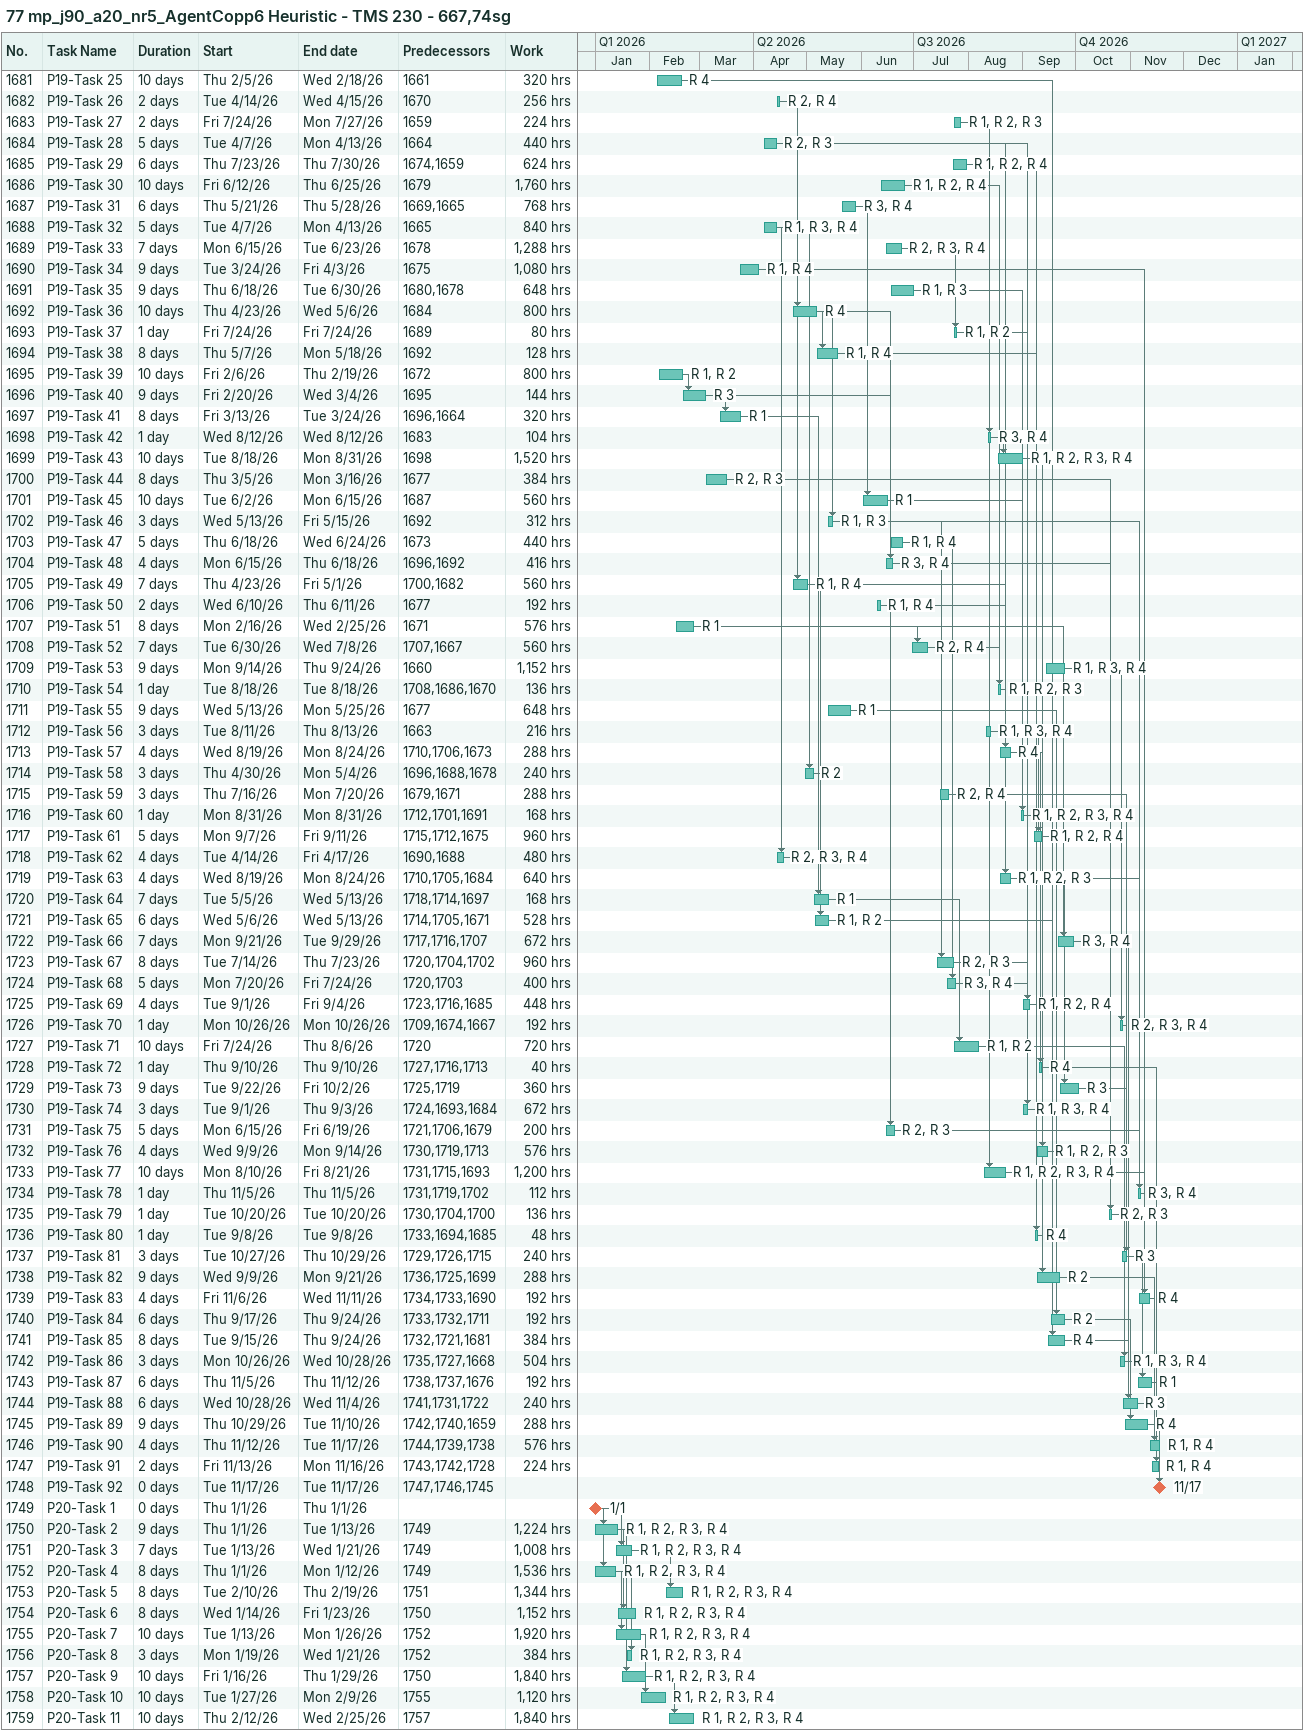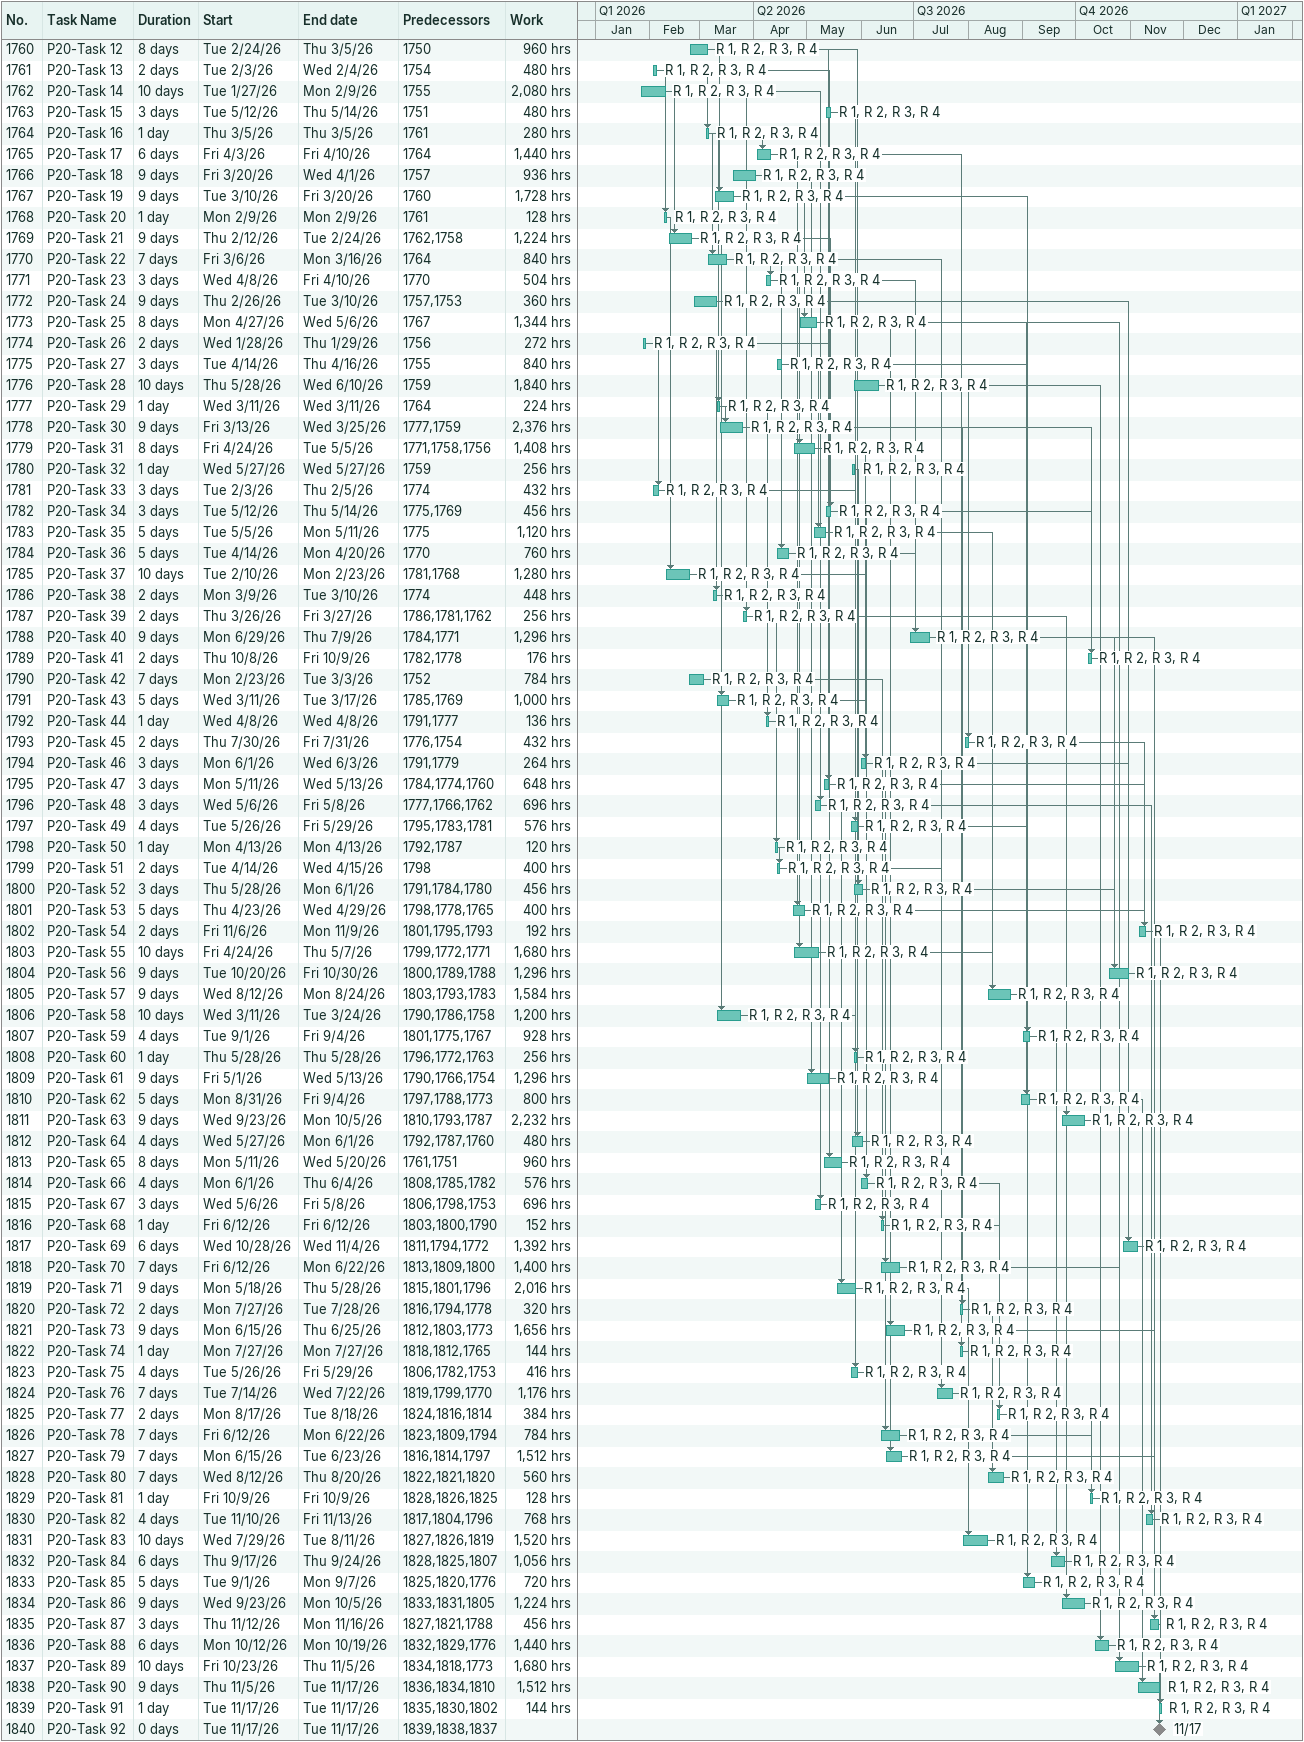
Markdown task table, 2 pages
77 mp_j90_a20_nr5_AgentCopp6 Heuristic - TMS 230 - 667,74sg

| ID | Task | Duration | Start | Finish | Predecessors | Resources | Work (h) |
|---|---|---|---|---|---|---|---|
| 1681 | P19-Task 25 | 10d | 2026-02-05 | 2026-02-18 | 1661 | R 4 | 320 |
| 1682 | P19-Task 26 | 2d | 2026-04-14 | 2026-04-15 | 1670 | R 2, R 4 | 256 |
| 1683 | P19-Task 27 | 2d | 2026-07-24 | 2026-07-27 | 1659 | R 1, R 2, R 3 | 224 |
| 1684 | P19-Task 28 | 5d | 2026-04-07 | 2026-04-13 | 1664 | R 2, R 3 | 440 |
| 1685 | P19-Task 29 | 6d | 2026-07-23 | 2026-07-30 | 1674, 1659 | R 1, R 2, R 4 | 624 |
| 1686 | P19-Task 30 | 10d | 2026-06-12 | 2026-06-25 | 1679 | R 1, R 2, R 4 | 1760 |
| 1687 | P19-Task 31 | 6d | 2026-05-21 | 2026-05-28 | 1669, 1665 | R 3, R 4 | 768 |
| 1688 | P19-Task 32 | 5d | 2026-04-07 | 2026-04-13 | 1665 | R 1, R 3, R 4 | 840 |
| 1689 | P19-Task 33 | 7d | 2026-06-15 | 2026-06-23 | 1678 | R 2, R 3, R 4 | 1288 |
| 1690 | P19-Task 34 | 9d | 2026-03-24 | 2026-04-03 | 1675 | R 1, R 4 | 1080 |
| 1691 | P19-Task 35 | 9d | 2026-06-18 | 2026-06-30 | 1680, 1678 | R 1, R 3 | 648 |
| 1692 | P19-Task 36 | 10d | 2026-04-23 | 2026-05-06 | 1684 | R 4 | 800 |
| 1693 | P19-Task 37 | 1d | 2026-07-24 | 2026-07-24 | 1689 | R 1, R 2 | 80 |
| 1694 | P19-Task 38 | 8d | 2026-05-07 | 2026-05-18 | 1692 | R 1, R 4 | 128 |
| 1695 | P19-Task 39 | 10d | 2026-02-06 | 2026-02-19 | 1672 | R 1, R 2 | 800 |
| 1696 | P19-Task 40 | 9d | 2026-02-20 | 2026-03-04 | 1695 | R 3 | 144 |
| 1697 | P19-Task 41 | 8d | 2026-03-13 | 2026-03-24 | 1696, 1664 | R 1 | 320 |
| 1698 | P19-Task 42 | 1d | 2026-08-12 | 2026-08-12 | 1683 | R 3, R 4 | 104 |
| 1699 | P19-Task 43 | 10d | 2026-08-18 | 2026-08-31 | 1698 | R 1, R 2, R 3, R 4 | 1520 |
| 1700 | P19-Task 44 | 8d | 2026-03-05 | 2026-03-16 | 1677 | R 2, R 3 | 384 |
| 1701 | P19-Task 45 | 10d | 2026-06-02 | 2026-06-15 | 1687 | R 1 | 560 |
| 1702 | P19-Task 46 | 3d | 2026-05-13 | 2026-05-15 | 1692 | R 1, R 3 | 312 |
| 1703 | P19-Task 47 | 5d | 2026-06-18 | 2026-06-24 | 1673 | R 1, R 4 | 440 |
| 1704 | P19-Task 48 | 4d | 2026-06-15 | 2026-06-18 | 1696, 1692 | R 3, R 4 | 416 |
| 1705 | P19-Task 49 | 7d | 2026-04-23 | 2026-05-01 | 1700, 1682 | R 1, R 4 | 560 |
| 1706 | P19-Task 50 | 2d | 2026-06-10 | 2026-06-11 | 1677 | R 1, R 4 | 192 |
| 1707 | P19-Task 51 | 8d | 2026-02-16 | 2026-02-25 | 1671 | R 1 | 576 |
| 1708 | P19-Task 52 | 7d | 2026-06-30 | 2026-07-08 | 1707, 1667 | R 2, R 4 | 560 |
| 1709 | P19-Task 53 | 9d | 2026-09-14 | 2026-09-24 | 1660 | R 1, R 3, R 4 | 1152 |
| 1710 | P19-Task 54 | 1d | 2026-08-18 | 2026-08-18 | 1708, 1686, 1670 | R 1, R 2, R 3 | 136 |
| 1711 | P19-Task 55 | 9d | 2026-05-13 | 2026-05-25 | 1677 | R 1 | 648 |
| 1712 | P19-Task 56 | 3d | 2026-08-11 | 2026-08-13 | 1663 | R 1, R 3, R 4 | 216 |
| 1713 | P19-Task 57 | 4d | 2026-08-19 | 2026-08-24 | 1710, 1706, 1673 | R 4 | 288 |
| 1714 | P19-Task 58 | 3d | 2026-04-30 | 2026-05-04 | 1696, 1688, 1678 | R 2 | 240 |
| 1715 | P19-Task 59 | 3d | 2026-07-16 | 2026-07-20 | 1679, 1671 | R 2, R 4 | 288 |
| 1716 | P19-Task 60 | 1d | 2026-08-31 | 2026-08-31 | 1712, 1701, 1691 | R 1, R 2, R 3, R 4 | 168 |
| 1717 | P19-Task 61 | 5d | 2026-09-07 | 2026-09-11 | 1715, 1712, 1675 | R 1, R 2, R 4 | 960 |
| 1718 | P19-Task 62 | 4d | 2026-04-14 | 2026-04-17 | 1690, 1688 | R 2, R 3, R 4 | 480 |
| 1719 | P19-Task 63 | 4d | 2026-08-19 | 2026-08-24 | 1710, 1705, 1684 | R 1, R 2, R 3 | 640 |
| 1720 | P19-Task 64 | 7d | 2026-05-05 | 2026-05-13 | 1718, 1714, 1697 | R 1 | 168 |
| 1721 | P19-Task 65 | 6d | 2026-05-06 | 2026-05-13 | 1714, 1705, 1671 | R 1, R 2 | 528 |
| 1722 | P19-Task 66 | 7d | 2026-09-21 | 2026-09-29 | 1717, 1716, 1707 | R 3, R 4 | 672 |
| 1723 | P19-Task 67 | 8d | 2026-07-14 | 2026-07-23 | 1720, 1704, 1702 | R 2, R 3 | 960 |
| 1724 | P19-Task 68 | 5d | 2026-07-20 | 2026-07-24 | 1720, 1703 | R 3, R 4 | 400 |
| 1725 | P19-Task 69 | 4d | 2026-09-01 | 2026-09-04 | 1723, 1716, 1685 | R 1, R 2, R 4 | 448 |
| 1726 | P19-Task 70 | 1d | 2026-10-26 | 2026-10-26 | 1709, 1674, 1667 | R 2, R 3, R 4 | 192 |
| 1727 | P19-Task 71 | 10d | 2026-07-24 | 2026-08-06 | 1720 | R 1, R 2 | 720 |
| 1728 | P19-Task 72 | 1d | 2026-09-10 | 2026-09-10 | 1727, 1716, 1713 | R 4 | 40 |
| 1729 | P19-Task 73 | 9d | 2026-09-22 | 2026-10-02 | 1725, 1719 | R 3 | 360 |
| 1730 | P19-Task 74 | 3d | 2026-09-01 | 2026-09-03 | 1724, 1693, 1684 | R 1, R 3, R 4 | 672 |
| 1731 | P19-Task 75 | 5d | 2026-06-15 | 2026-06-19 | 1721, 1706, 1679 | R 2, R 3 | 200 |
| 1732 | P19-Task 76 | 4d | 2026-09-09 | 2026-09-14 | 1730, 1719, 1713 | R 1, R 2, R 3 | 576 |
| 1733 | P19-Task 77 | 10d | 2026-08-10 | 2026-08-21 | 1731, 1715, 1693 | R 1, R 2, R 3, R 4 | 1200 |
| 1734 | P19-Task 78 | 1d | 2026-11-05 | 2026-11-05 | 1731, 1719, 1702 | R 3, R 4 | 112 |
| 1735 | P19-Task 79 | 1d | 2026-10-20 | 2026-10-20 | 1730, 1704, 1700 | R 2, R 3 | 136 |
| 1736 | P19-Task 80 | 1d | 2026-09-08 | 2026-09-08 | 1733, 1694, 1685 | R 4 | 48 |
| 1737 | P19-Task 81 | 3d | 2026-10-27 | 2026-10-29 | 1729, 1726, 1715 | R 3 | 240 |
| 1738 | P19-Task 82 | 9d | 2026-09-09 | 2026-09-21 | 1736, 1725, 1699 | R 2 | 288 |
| 1739 | P19-Task 83 | 4d | 2026-11-06 | 2026-11-11 | 1734, 1733, 1690 | R 4 | 192 |
| 1740 | P19-Task 84 | 6d | 2026-09-17 | 2026-09-24 | 1733, 1732, 1711 | R 2 | 192 |
| 1741 | P19-Task 85 | 8d | 2026-09-15 | 2026-09-24 | 1732, 1721, 1681 | R 4 | 384 |
| 1742 | P19-Task 86 | 3d | 2026-10-26 | 2026-10-28 | 1735, 1727, 1668 | R 1, R 3, R 4 | 504 |
| 1743 | P19-Task 87 | 6d | 2026-11-05 | 2026-11-12 | 1738, 1737, 1676 | R 1 | 192 |
| 1744 | P19-Task 88 | 6d | 2026-10-28 | 2026-11-04 | 1741, 1731, 1722 | R 3 | 240 |
| 1745 | P19-Task 89 | 9d | 2026-10-29 | 2026-11-10 | 1742, 1740, 1659 | R 4 | 288 |
| 1746 | P19-Task 90 | 4d | 2026-11-12 | 2026-11-17 | 1744, 1739, 1738 | R 1, R 4 | 576 |
| 1747 | P19-Task 91 | 2d | 2026-11-13 | 2026-11-16 | 1743, 1742, 1728 | R 1, R 4 | 224 |
| 1748 | P19-Task 92 | 0d | 2026-11-17 | 2026-11-17 | 1747, 1746, 1745 |  |  |
| 1749 | P20-Task 1 | 0d | 2026-01-01 | 2026-01-01 |  |  |  |
| 1750 | P20-Task 2 | 9d | 2026-01-01 | 2026-01-13 | 1749 | R 1, R 2, R 3, R 4 | 1224 |
| 1751 | P20-Task 3 | 7d | 2026-01-13 | 2026-01-21 | 1749 | R 1, R 2, R 3, R 4 | 1008 |
| 1752 | P20-Task 4 | 8d | 2026-01-01 | 2026-01-12 | 1749 | R 1, R 2, R 3, R 4 | 1536 |
| 1753 | P20-Task 5 | 8d | 2026-02-10 | 2026-02-19 | 1751 | R 1, R 2, R 3, R 4 | 1344 |
| 1754 | P20-Task 6 | 8d | 2026-01-14 | 2026-01-23 | 1750 | R 1, R 2, R 3, R 4 | 1152 |
| 1755 | P20-Task 7 | 10d | 2026-01-13 | 2026-01-26 | 1752 | R 1, R 2, R 3, R 4 | 1920 |
| 1756 | P20-Task 8 | 3d | 2026-01-19 | 2026-01-21 | 1752 | R 1, R 2, R 3, R 4 | 384 |
| 1757 | P20-Task 9 | 10d | 2026-01-16 | 2026-01-29 | 1750 | R 1, R 2, R 3, R 4 | 1840 |
| 1758 | P20-Task 10 | 10d | 2026-01-27 | 2026-02-09 | 1755 | R 1, R 2, R 3, R 4 | 1120 |
| 1759 | P20-Task 11 | 10d | 2026-02-12 | 2026-02-25 | 1757 | R 1, R 2, R 3, R 4 | 1840 |
| 1760 | P20-Task 12 | 8d | 2026-02-24 | 2026-03-05 | 1750 | R 1, R 2, R 3, R 4 | 960 |
| 1761 | P20-Task 13 | 2d | 2026-02-03 | 2026-02-04 | 1754 | R 1, R 2, R 3, R 4 | 480 |
| 1762 | P20-Task 14 | 10d | 2026-01-27 | 2026-02-09 | 1755 | R 1, R 2, R 3, R 4 | 2080 |
| 1763 | P20-Task 15 | 3d | 2026-05-12 | 2026-05-14 | 1751 | R 1, R 2, R 3, R 4 | 480 |
| 1764 | P20-Task 16 | 1d | 2026-03-05 | 2026-03-05 | 1761 | R 1, R 2, R 3, R 4 | 280 |
| 1765 | P20-Task 17 | 6d | 2026-04-03 | 2026-04-10 | 1764 | R 1, R 2, R 3, R 4 | 1440 |
| 1766 | P20-Task 18 | 9d | 2026-03-20 | 2026-04-01 | 1757 | R 1, R 2, R 3, R 4 | 936 |
| 1767 | P20-Task 19 | 9d | 2026-03-10 | 2026-03-20 | 1760 | R 1, R 2, R 3, R 4 | 1728 |
| 1768 | P20-Task 20 | 1d | 2026-02-09 | 2026-02-09 | 1761 | R 1, R 2, R 3, R 4 | 128 |
| 1769 | P20-Task 21 | 9d | 2026-02-12 | 2026-02-24 | 1762, 1758 | R 1, R 2, R 3, R 4 | 1224 |
| 1770 | P20-Task 22 | 7d | 2026-03-06 | 2026-03-16 | 1764 | R 1, R 2, R 3, R 4 | 840 |
| 1771 | P20-Task 23 | 3d | 2026-04-08 | 2026-04-10 | 1770 | R 1, R 2, R 3, R 4 | 504 |
| 1772 | P20-Task 24 | 9d | 2026-02-26 | 2026-03-10 | 1757, 1753 | R 1, R 2, R 3, R 4 | 360 |
| 1773 | P20-Task 25 | 8d | 2026-04-27 | 2026-05-06 | 1767 | R 1, R 2, R 3, R 4 | 1344 |
| 1774 | P20-Task 26 | 2d | 2026-01-28 | 2026-01-29 | 1756 | R 1, R 2, R 3, R 4 | 272 |
| 1775 | P20-Task 27 | 3d | 2026-04-14 | 2026-04-16 | 1755 | R 1, R 2, R 3, R 4 | 840 |
| 1776 | P20-Task 28 | 10d | 2026-05-28 | 2026-06-10 | 1759 | R 1, R 2, R 3, R 4 | 1840 |
| 1777 | P20-Task 29 | 1d | 2026-03-11 | 2026-03-11 | 1764 | R 1, R 2, R 3, R 4 | 224 |
| 1778 | P20-Task 30 | 9d | 2026-03-13 | 2026-03-25 | 1777, 1759 | R 1, R 2, R 3, R 4 | 2376 |
| 1779 | P20-Task 31 | 8d | 2026-04-24 | 2026-05-05 | 1771, 1758, 1756 | R 1, R 2, R 3, R 4 | 1408 |
| 1780 | P20-Task 32 | 1d | 2026-05-27 | 2026-05-27 | 1759 | R 1, R 2, R 3, R 4 | 256 |
| 1781 | P20-Task 33 | 3d | 2026-02-03 | 2026-02-05 | 1774 | R 1, R 2, R 3, R 4 | 432 |
| 1782 | P20-Task 34 | 3d | 2026-05-12 | 2026-05-14 | 1775, 1769 | R 1, R 2, R 3, R 4 | 456 |
| 1783 | P20-Task 35 | 5d | 2026-05-05 | 2026-05-11 | 1775 | R 1, R 2, R 3, R 4 | 1120 |
| 1784 | P20-Task 36 | 5d | 2026-04-14 | 2026-04-20 | 1770 | R 1, R 2, R 3, R 4 | 760 |
| 1785 | P20-Task 37 | 10d | 2026-02-10 | 2026-02-23 | 1781, 1768 | R 1, R 2, R 3, R 4 | 1280 |
| 1786 | P20-Task 38 | 2d | 2026-03-09 | 2026-03-10 | 1774 | R 1, R 2, R 3, R 4 | 448 |
| 1787 | P20-Task 39 | 2d | 2026-03-26 | 2026-03-27 | 1786, 1781, 1762 | R 1, R 2, R 3, R 4 | 256 |
| 1788 | P20-Task 40 | 9d | 2026-06-29 | 2026-07-09 | 1784, 1771 | R 1, R 2, R 3, R 4 | 1296 |
| 1789 | P20-Task 41 | 2d | 2026-10-08 | 2026-10-09 | 1782, 1778 | R 1, R 2, R 3, R 4 | 176 |
| 1790 | P20-Task 42 | 7d | 2026-02-23 | 2026-03-03 | 1752 | R 1, R 2, R 3, R 4 | 784 |
| 1791 | P20-Task 43 | 5d | 2026-03-11 | 2026-03-17 | 1785, 1769 | R 1, R 2, R 3, R 4 | 1000 |
| 1792 | P20-Task 44 | 1d | 2026-04-08 | 2026-04-08 | 1791, 1777 | R 1, R 2, R 3, R 4 | 136 |
| 1793 | P20-Task 45 | 2d | 2026-07-30 | 2026-07-31 | 1776, 1754 | R 1, R 2, R 3, R 4 | 432 |
| 1794 | P20-Task 46 | 3d | 2026-06-01 | 2026-06-03 | 1791, 1779 | R 1, R 2, R 3, R 4 | 264 |
| 1795 | P20-Task 47 | 3d | 2026-05-11 | 2026-05-13 | 1784, 1774, 1760 | R 1, R 2, R 3, R 4 | 648 |
| 1796 | P20-Task 48 | 3d | 2026-05-06 | 2026-05-08 | 1777, 1766, 1762 | R 1, R 2, R 3, R 4 | 696 |
| 1797 | P20-Task 49 | 4d | 2026-05-26 | 2026-05-29 | 1795, 1783, 1781 | R 1, R 2, R 3, R 4 | 576 |
| 1798 | P20-Task 50 | 1d | 2026-04-13 | 2026-04-13 | 1792, 1787 | R 1, R 2, R 3, R 4 | 120 |
| 1799 | P20-Task 51 | 2d | 2026-04-14 | 2026-04-15 | 1798 | R 1, R 2, R 3, R 4 | 400 |
| 1800 | P20-Task 52 | 3d | 2026-05-28 | 2026-06-01 | 1791, 1784, 1780 | R 1, R 2, R 3, R 4 | 456 |
| 1801 | P20-Task 53 | 5d | 2026-04-23 | 2026-04-29 | 1798, 1778, 1765 | R 1, R 2, R 3, R 4 | 400 |
| 1802 | P20-Task 54 | 2d | 2026-11-06 | 2026-11-09 | 1801, 1795, 1793 | R 1, R 2, R 3, R 4 | 192 |
| 1803 | P20-Task 55 | 10d | 2026-04-24 | 2026-05-07 | 1799, 1772, 1771 | R 1, R 2, R 3, R 4 | 1680 |
| 1804 | P20-Task 56 | 9d | 2026-10-20 | 2026-10-30 | 1800, 1789, 1788 | R 1, R 2, R 3, R 4 | 1296 |
| 1805 | P20-Task 57 | 9d | 2026-08-12 | 2026-08-24 | 1803, 1793, 1783 | R 1, R 2, R 3, R 4 | 1584 |
| 1806 | P20-Task 58 | 10d | 2026-03-11 | 2026-03-24 | 1790, 1786, 1758 | R 1, R 2, R 3, R 4 | 1200 |
| 1807 | P20-Task 59 | 4d | 2026-09-01 | 2026-09-04 | 1801, 1775, 1767 | R 1, R 2, R 3, R 4 | 928 |
| 1808 | P20-Task 60 | 1d | 2026-05-28 | 2026-05-28 | 1796, 1772, 1763 | R 1, R 2, R 3, R 4 | 256 |
| 1809 | P20-Task 61 | 9d | 2026-05-01 | 2026-05-13 | 1790, 1766, 1754 | R 1, R 2, R 3, R 4 | 1296 |
| 1810 | P20-Task 62 | 5d | 2026-08-31 | 2026-09-04 | 1797, 1788, 1773 | R 1, R 2, R 3, R 4 | 800 |
| 1811 | P20-Task 63 | 9d | 2026-09-23 | 2026-10-05 | 1810, 1793, 1787 | R 1, R 2, R 3, R 4 | 2232 |
| 1812 | P20-Task 64 | 4d | 2026-05-27 | 2026-06-01 | 1792, 1787, 1760 | R 1, R 2, R 3, R 4 | 480 |
| 1813 | P20-Task 65 | 8d | 2026-05-11 | 2026-05-20 | 1761, 1751 | R 1, R 2, R 3, R 4 | 960 |
| 1814 | P20-Task 66 | 4d | 2026-06-01 | 2026-06-04 | 1808, 1785, 1782 | R 1, R 2, R 3, R 4 | 576 |
| 1815 | P20-Task 67 | 3d | 2026-05-06 | 2026-05-08 | 1806, 1798, 1753 | R 1, R 2, R 3, R 4 | 696 |
| 1816 | P20-Task 68 | 1d | 2026-06-12 | 2026-06-12 | 1803, 1800, 1790 | R 1, R 2, R 3, R 4 | 152 |
| 1817 | P20-Task 69 | 6d | 2026-10-28 | 2026-11-04 | 1811, 1794, 1772 | R 1, R 2, R 3, R 4 | 1392 |
| 1818 | P20-Task 70 | 7d | 2026-06-12 | 2026-06-22 | 1813, 1809, 1800 | R 1, R 2, R 3, R 4 | 1400 |
| 1819 | P20-Task 71 | 9d | 2026-05-18 | 2026-05-28 | 1815, 1801, 1796 | R 1, R 2, R 3, R 4 | 2016 |
| 1820 | P20-Task 72 | 2d | 2026-07-27 | 2026-07-28 | 1816, 1794, 1778 | R 1, R 2, R 3, R 4 | 320 |
| 1821 | P20-Task 73 | 9d | 2026-06-15 | 2026-06-25 | 1812, 1803, 1773 | R 1, R 2, R 3, R 4 | 1656 |
| 1822 | P20-Task 74 | 1d | 2026-07-27 | 2026-07-27 | 1818, 1812, 1765 | R 1, R 2, R 3, R 4 | 144 |
| 1823 | P20-Task 75 | 4d | 2026-05-26 | 2026-05-29 | 1806, 1782, 1753 | R 1, R 2, R 3, R 4 | 416 |
| 1824 | P20-Task 76 | 7d | 2026-07-14 | 2026-07-22 | 1819, 1799, 1770 | R 1, R 2, R 3, R 4 | 1176 |
| 1825 | P20-Task 77 | 2d | 2026-08-17 | 2026-08-18 | 1824, 1816, 1814 | R 1, R 2, R 3, R 4 | 384 |
| 1826 | P20-Task 78 | 7d | 2026-06-12 | 2026-06-22 | 1823, 1809, 1794 | R 1, R 2, R 3, R 4 | 784 |
| 1827 | P20-Task 79 | 7d | 2026-06-15 | 2026-06-23 | 1816, 1814, 1797 | R 1, R 2, R 3, R 4 | 1512 |
| 1828 | P20-Task 80 | 7d | 2026-08-12 | 2026-08-20 | 1822, 1821, 1820 | R 1, R 2, R 3, R 4 | 560 |
| 1829 | P20-Task 81 | 1d | 2026-10-09 | 2026-10-09 | 1828, 1826, 1825 | R 1, R 2, R 3, R 4 | 128 |
| 1830 | P20-Task 82 | 4d | 2026-11-10 | 2026-11-13 | 1817, 1804, 1796 | R 1, R 2, R 3, R 4 | 768 |
| 1831 | P20-Task 83 | 10d | 2026-07-29 | 2026-08-11 | 1827, 1826, 1819 | R 1, R 2, R 3, R 4 | 1520 |
| 1832 | P20-Task 84 | 6d | 2026-09-17 | 2026-09-24 | 1828, 1825, 1807 | R 1, R 2, R 3, R 4 | 1056 |
| 1833 | P20-Task 85 | 5d | 2026-09-01 | 2026-09-07 | 1825, 1820, 1776 | R 1, R 2, R 3, R 4 | 720 |
| 1834 | P20-Task 86 | 9d | 2026-09-23 | 2026-10-05 | 1833, 1831, 1805 | R 1, R 2, R 3, R 4 | 1224 |
| 1835 | P20-Task 87 | 3d | 2026-11-12 | 2026-11-16 | 1827, 1821, 1788 | R 1, R 2, R 3, R 4 | 456 |
| 1836 | P20-Task 88 | 6d | 2026-10-12 | 2026-10-19 | 1832, 1829, 1776 | R 1, R 2, R 3, R 4 | 1440 |
| 1837 | P20-Task 89 | 10d | 2026-10-23 | 2026-11-05 | 1834, 1818, 1773 | R 1, R 2, R 3, R 4 | 1680 |
| 1838 | P20-Task 90 | 9d | 2026-11-05 | 2026-11-17 | 1836, 1834, 1810 | R 1, R 2, R 3, R 4 | 1512 |
| 1839 | P20-Task 91 | 1d | 2026-11-17 | 2026-11-17 | 1835, 1830, 1802 | R 1, R 2, R 3, R 4 | 144 |
| 1840 | P20-Task 92 | 0d | 2026-11-17 | 2026-11-17 | 1839, 1838, 1837 |  |  |
